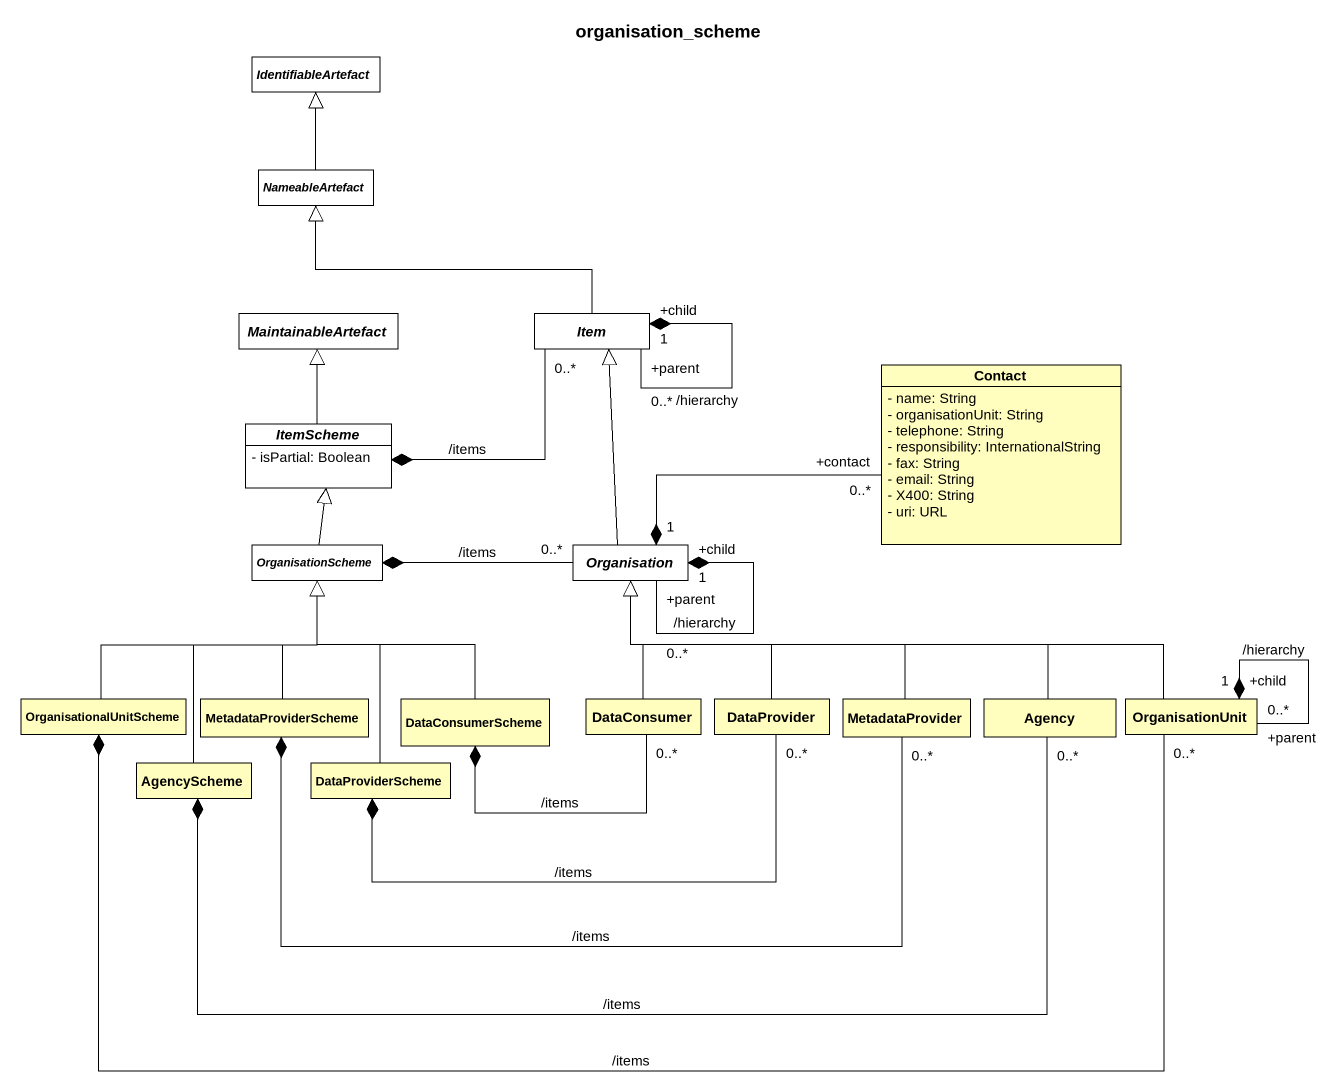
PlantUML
@startuml
title organisation_scheme
hide circle
hide empty members
skinparam classAttributeIconSize 0
abstract class IdentifiableArtefact #FFFFFF
abstract class NameableArtefact #FFFFFF
abstract class MaintainableArtefact #FFFFFF
abstract class Item #FFFFFF
class Contact #FFFEBF {
  - name: String
  - organisationUnit: String
  - telephone: String
  - responsibility: InternationalString
  - fax: String
  - email: String
  - X400: String
  - uri: URL
}
abstract class ItemScheme #FFFFFF {
  - isPartial: Boolean
}
abstract class OrganisationScheme #FFFFFF
abstract class Organisation #FFFFFF
class OrganisationalUnitScheme #FFFEBF
class MetadataProviderScheme #FFFEBF
class DataConsumerScheme #FFFEBF
class DataConsumer #FFFEBF
class DataProvider #FFFEBF
class MetadataProvider #FFFEBF
class Agency #FFFEBF
class OrganisationUnit #FFFEBF
class AgencyScheme #FFFEBF
class DataProviderScheme #FFFEBF
NameableArtefact -up-|> IdentifiableArtefact
Item -left-|> NameableArtefact
Item "+parent\n0..*" --* "+child\n1" Item : /hierarchy
Item "0..*" -left-* ItemScheme : /items
Contact "+contact\n0..*" -left-* "1" Organisation
ItemScheme -up-|> MaintainableArtefact
OrganisationScheme -up-|> ItemScheme
Organisation -up-|> Item
Organisation "0..*" -left-* OrganisationScheme : /items
Organisation "+parent\n0..*" --* "+child\n1" Organisation : /hierarchy
OrganisationalUnitScheme -up-|> OrganisationScheme
MetadataProviderScheme -up-|> OrganisationScheme
DataConsumerScheme -up-|> OrganisationScheme
DataConsumer -up-|> Organisation
DataConsumer "0..*" -left-* DataConsumerScheme : /items
DataProvider -up-|> Organisation
DataProvider "0..*" -left-* DataProviderScheme : /items
MetadataProvider -left-|> Organisation
MetadataProvider "0..*" -left-* MetadataProviderScheme : /items
Agency -left-|> Organisation
Agency "0..*" -left-* AgencyScheme : /items
OrganisationUnit -left-|> Organisation
OrganisationUnit "0..*" -left-* OrganisationalUnitScheme : /items
OrganisationUnit "+parent\n0..*" --* "+child\n1" OrganisationUnit : /hierarchy
AgencyScheme -up-|> OrganisationScheme
DataProviderScheme -up-|> OrganisationScheme
@enduml
